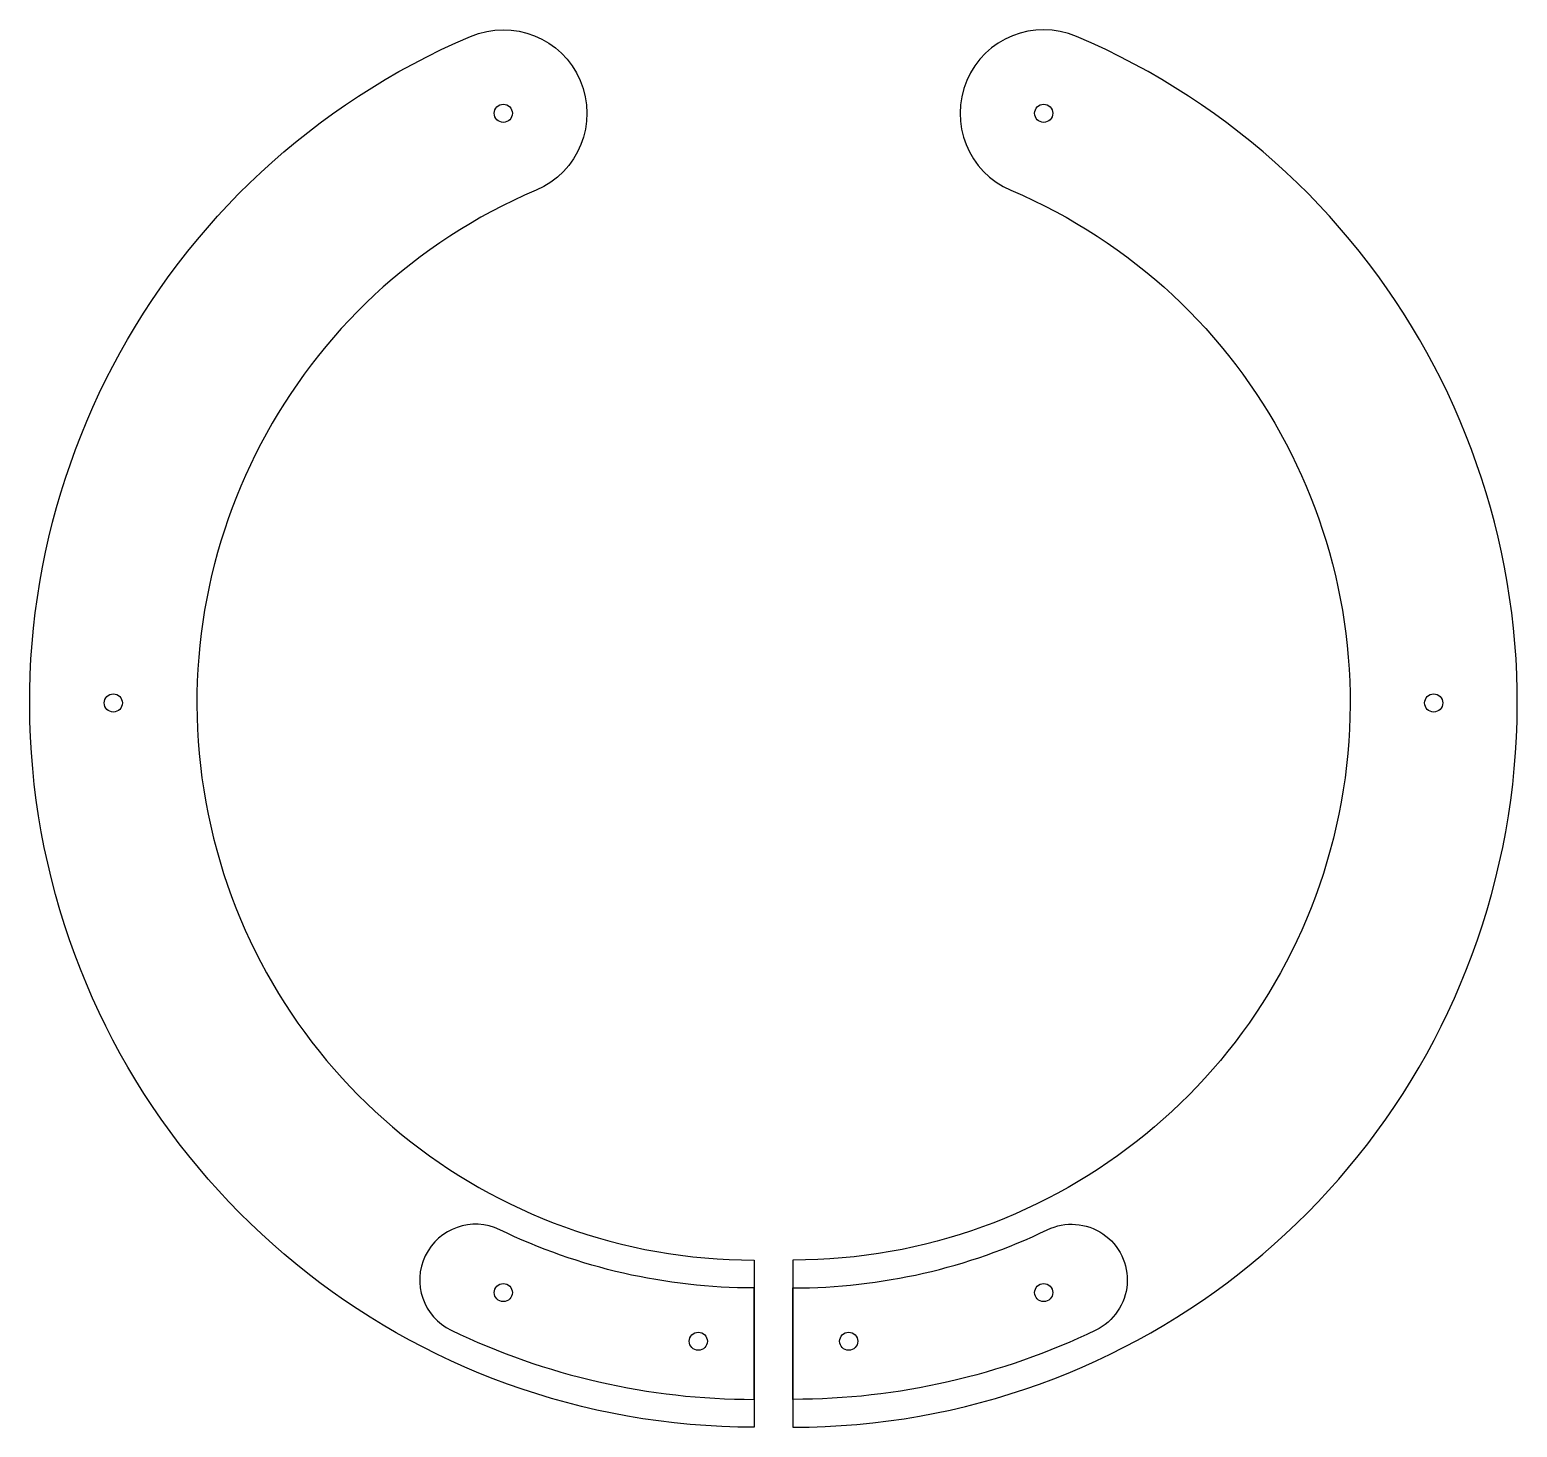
# Model space of a CAD drawing. Extents: x -267 to 267, y 99 to 601.
import ezdxf

# ---------------------------------------------------------------- set-up
doc = ezdxf.new("R2010")
doc.units = 0
doc.layers.add('SPIGOLI_VISIBILI_TMG-1_', color=7, linetype='CONTINUOUS')

msp = doc.modelspace()

# ---------------------------------------------------------------- linework, layer by layer
at = {"layer": 'SPIGOLI_VISIBILI_TMG-1_'}
for points in [[(-7, 149.35), (-7, 109.35), (-7, 99.35, -0.816775), (-108.74, 598.62, -1), (-85.26, 543.4, 0.816775), (-7, 159.35)], [(7, 149.35), (7, 109.35), (7, 99.35, 0.816775), (108.74, 598.62, 1), (85.26, 543.4, -0.816775), (7, 159.35)], [(-7, 149.35, -0.112926), (-98.3, 170.23, 1), (-115.7, 134.21, 0.112926), (-7, 109.35)], [(7, 149.35, 0.112926), (98.3, 170.23, -1), (115.7, 134.21, -0.112926), (7, 109.35)]]:
    msp.add_lwpolyline(points, format="xyb", close=True, dxfattribs=at)
for centre in [(-97, 571.01), (97, 571.01), (-237, 359.35), (237, 359.35), (-97, 147.69), (97, 147.69), (-27, 130.22), (27, 130.22)]:
    msp.add_circle(centre, 3.25, dxfattribs=at)

doc.saveas('drawing.dxf')
